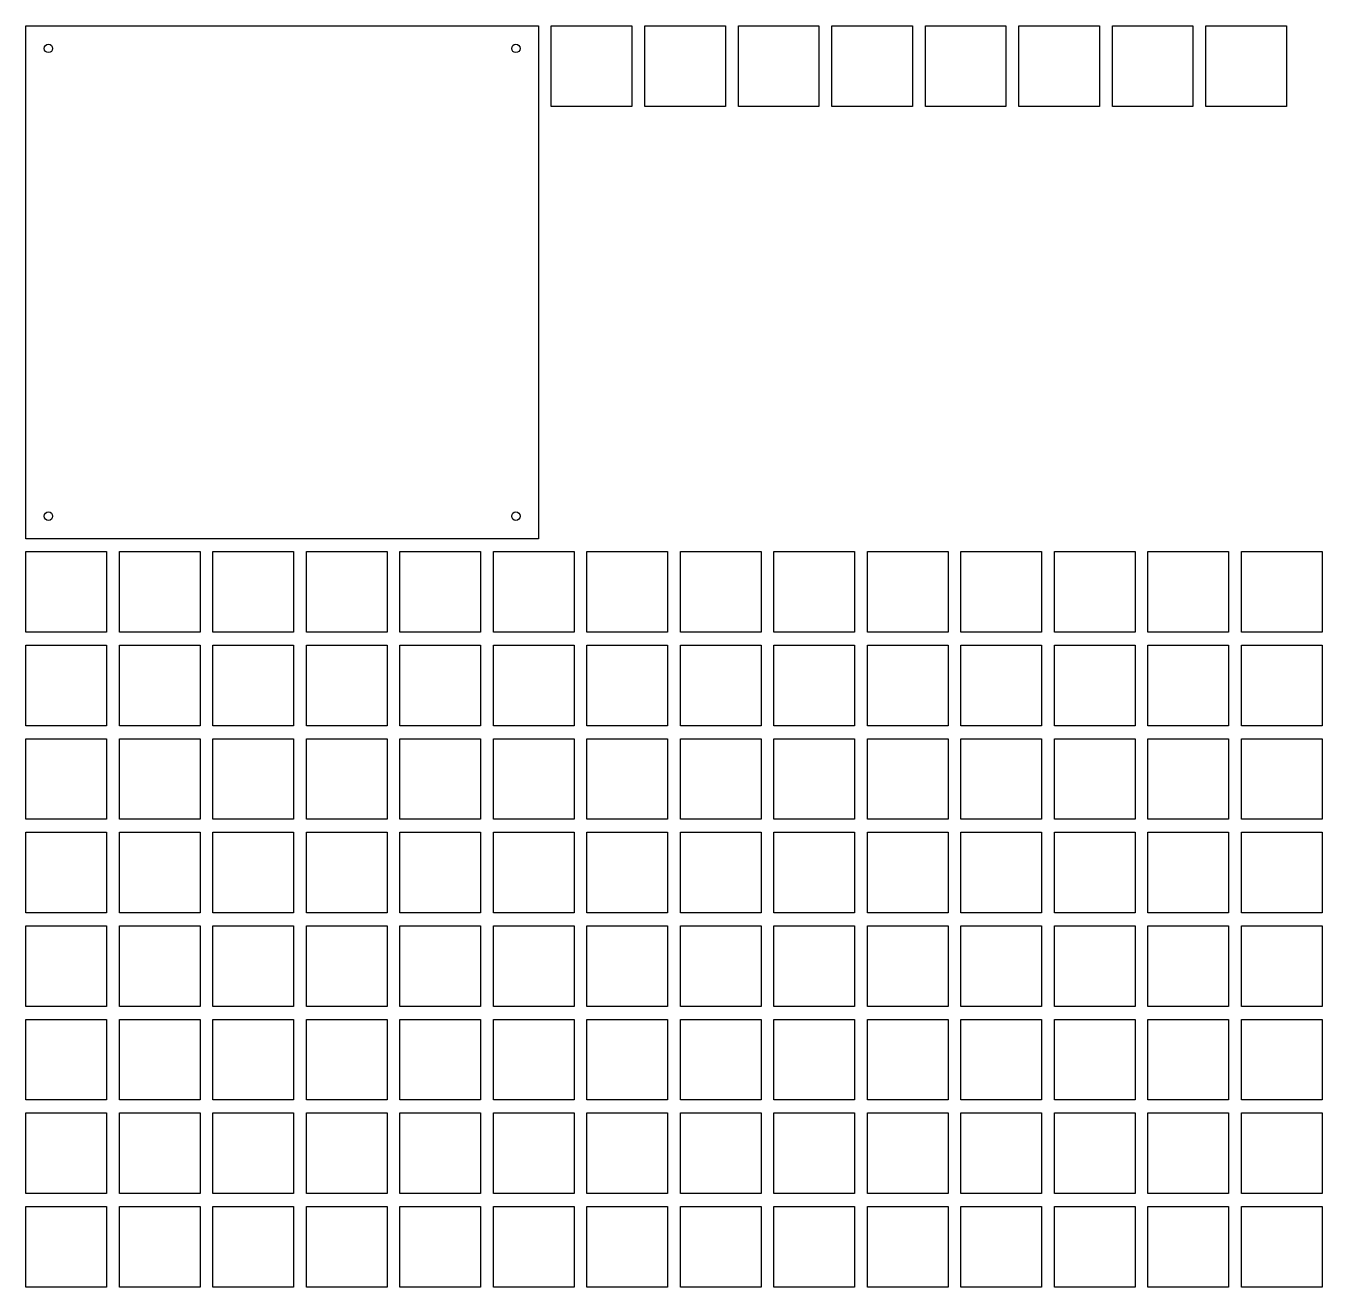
# Model space of a CAD drawing. Header units: metres. Extents: x 5 to 587, y 10 to 576.
import ezdxf

# ---------------------------------------------------------------- set-up
doc = ezdxf.new("R2010")
doc.units = ezdxf.units.M
doc.layers.add('CUT', color=1, linetype='Continuous')

msp = doc.modelspace()

# ---------------------------------------------------------------- linework, layer by layer
at = {"layer": 'CUT'}
for points in [[(4.9, 576.1), (235.1, 576.1), (235.1, 345.9), (4.9, 345.9)], [(240.9, 576.1), (277.1, 576.1), (277.1, 539.9), (240.9, 539.9)], [(282.9, 576.1), (319.1, 576.1), (319.1, 539.9), (282.9, 539.9)], [(324.9, 576.1), (361.1, 576.1), (361.1, 539.9), (324.9, 539.9)], [(366.9, 576.1), (403.1, 576.1), (403.1, 539.9), (366.9, 539.9)], [(408.9, 576.1), (445.1, 576.1), (445.1, 539.9), (408.9, 539.9)], [(450.9, 576.1), (487.1, 576.1), (487.1, 539.9), (450.9, 539.9)], [(492.9, 576.1), (529.1, 576.1), (529.1, 539.9), (492.9, 539.9)], [(534.9, 576.1), (571.1, 576.1), (571.1, 539.9), (534.9, 539.9)], [(4.9, 340.1), (41.1, 340.1), (41.1, 303.9), (4.9, 303.9)], [(46.9, 340.1), (83.1, 340.1), (83.1, 303.9), (46.9, 303.9)], [(88.9, 340.1), (125.1, 340.1), (125.1, 303.9), (88.9, 303.9)], [(130.9, 340.1), (167.1, 340.1), (167.1, 303.9), (130.9, 303.9)], [(172.9, 340.1), (209.1, 340.1), (209.1, 303.9), (172.9, 303.9)], [(214.9, 340.1), (251.1, 340.1), (251.1, 303.9), (214.9, 303.9)], [(256.9, 340.1), (293.1, 340.1), (293.1, 303.9), (256.9, 303.9)], [(298.9, 340.1), (335.1, 340.1), (335.1, 303.9), (298.9, 303.9)], [(340.9, 340.1), (377.1, 340.1), (377.1, 303.9), (340.9, 303.9)], [(382.9, 340.1), (419.1, 340.1), (419.1, 303.9), (382.9, 303.9)], [(424.9, 340.1), (461.1, 340.1), (461.1, 303.9), (424.9, 303.9)], [(466.9, 340.1), (503.1, 340.1), (503.1, 303.9), (466.9, 303.9)], [(508.9, 340.1), (545.1, 340.1), (545.1, 303.9), (508.9, 303.9)], [(550.9, 340.1), (587.1, 340.1), (587.1, 303.9), (550.9, 303.9)], [(4.9, 298.1), (41.1, 298.1), (41.1, 261.9), (4.9, 261.9)], [(46.9, 298.1), (83.1, 298.1), (83.1, 261.9), (46.9, 261.9)], [(88.9, 298.1), (125.1, 298.1), (125.1, 261.9), (88.9, 261.9)], [(130.9, 298.1), (167.1, 298.1), (167.1, 261.9), (130.9, 261.9)], [(172.9, 298.1), (209.1, 298.1), (209.1, 261.9), (172.9, 261.9)], [(214.9, 298.1), (251.1, 298.1), (251.1, 261.9), (214.9, 261.9)], [(256.9, 298.1), (293.1, 298.1), (293.1, 261.9), (256.9, 261.9)], [(298.9, 298.1), (335.1, 298.1), (335.1, 261.9), (298.9, 261.9)], [(340.9, 298.1), (377.1, 298.1), (377.1, 261.9), (340.9, 261.9)], [(382.9, 298.1), (419.1, 298.1), (419.1, 261.9), (382.9, 261.9)], [(424.9, 298.1), (461.1, 298.1), (461.1, 261.9), (424.9, 261.9)], [(466.9, 298.1), (503.1, 298.1), (503.1, 261.9), (466.9, 261.9)], [(508.9, 298.1), (545.1, 298.1), (545.1, 261.9), (508.9, 261.9)], [(550.9, 298.1), (587.1, 298.1), (587.1, 261.9), (550.9, 261.9)], [(4.9, 256.1), (41.1, 256.1), (41.1, 219.9), (4.9, 219.9)], [(46.9, 256.1), (83.1, 256.1), (83.1, 219.9), (46.9, 219.9)], [(88.9, 256.1), (125.1, 256.1), (125.1, 219.9), (88.9, 219.9)], [(130.9, 256.1), (167.1, 256.1), (167.1, 219.9), (130.9, 219.9)], [(172.9, 256.1), (209.1, 256.1), (209.1, 219.9), (172.9, 219.9)], [(214.9, 256.1), (251.1, 256.1), (251.1, 219.9), (214.9, 219.9)], [(256.9, 256.1), (293.1, 256.1), (293.1, 219.9), (256.9, 219.9)], [(298.9, 256.1), (335.1, 256.1), (335.1, 219.9), (298.9, 219.9)], [(340.9, 256.1), (377.1, 256.1), (377.1, 219.9), (340.9, 219.9)], [(382.9, 256.1), (419.1, 256.1), (419.1, 219.9), (382.9, 219.9)], [(424.9, 256.1), (461.1, 256.1), (461.1, 219.9), (424.9, 219.9)], [(466.9, 256.1), (503.1, 256.1), (503.1, 219.9), (466.9, 219.9)], [(508.9, 256.1), (545.1, 256.1), (545.1, 219.9), (508.9, 219.9)], [(550.9, 256.1), (587.1, 256.1), (587.1, 219.9), (550.9, 219.9)], [(4.9, 214.1), (41.1, 214.1), (41.1, 177.9), (4.9, 177.9)], [(46.9, 214.1), (83.1, 214.1), (83.1, 177.9), (46.9, 177.9)], [(88.9, 214.1), (125.1, 214.1), (125.1, 177.9), (88.9, 177.9)], [(130.9, 214.1), (167.1, 214.1), (167.1, 177.9), (130.9, 177.9)], [(172.9, 214.1), (209.1, 214.1), (209.1, 177.9), (172.9, 177.9)], [(214.9, 214.1), (251.1, 214.1), (251.1, 177.9), (214.9, 177.9)], [(256.9, 214.1), (293.1, 214.1), (293.1, 177.9), (256.9, 177.9)], [(298.9, 214.1), (335.1, 214.1), (335.1, 177.9), (298.9, 177.9)], [(340.9, 214.1), (377.1, 214.1), (377.1, 177.9), (340.9, 177.9)], [(382.9, 214.1), (419.1, 214.1), (419.1, 177.9), (382.9, 177.9)], [(424.9, 214.1), (461.1, 214.1), (461.1, 177.9), (424.9, 177.9)], [(466.9, 214.1), (503.1, 214.1), (503.1, 177.9), (466.9, 177.9)], [(508.9, 214.1), (545.1, 214.1), (545.1, 177.9), (508.9, 177.9)], [(550.9, 214.1), (587.1, 214.1), (587.1, 177.9), (550.9, 177.9)], [(4.9, 172.1), (41.1, 172.1), (41.1, 135.9), (4.9, 135.9)], [(46.9, 172.1), (83.1, 172.1), (83.1, 135.9), (46.9, 135.9)], [(88.9, 172.1), (125.1, 172.1), (125.1, 135.9), (88.9, 135.9)], [(130.9, 172.1), (167.1, 172.1), (167.1, 135.9), (130.9, 135.9)], [(172.9, 172.1), (209.1, 172.1), (209.1, 135.9), (172.9, 135.9)], [(214.9, 172.1), (251.1, 172.1), (251.1, 135.9), (214.9, 135.9)], [(256.9, 172.1), (293.1, 172.1), (293.1, 135.9), (256.9, 135.9)], [(298.9, 172.1), (335.1, 172.1), (335.1, 135.9), (298.9, 135.9)], [(340.9, 172.1), (377.1, 172.1), (377.1, 135.9), (340.9, 135.9)], [(382.9, 172.1), (419.1, 172.1), (419.1, 135.9), (382.9, 135.9)], [(424.9, 172.1), (461.1, 172.1), (461.1, 135.9), (424.9, 135.9)], [(466.9, 172.1), (503.1, 172.1), (503.1, 135.9), (466.9, 135.9)], [(508.9, 172.1), (545.1, 172.1), (545.1, 135.9), (508.9, 135.9)], [(550.9, 172.1), (587.1, 172.1), (587.1, 135.9), (550.9, 135.9)], [(4.9, 130.1), (41.1, 130.1), (41.1, 93.9), (4.9, 93.9)], [(46.9, 130.1), (83.1, 130.1), (83.1, 93.9), (46.9, 93.9)], [(88.9, 130.1), (125.1, 130.1), (125.1, 93.9), (88.9, 93.9)], [(130.9, 130.1), (167.1, 130.1), (167.1, 93.9), (130.9, 93.9)], [(172.9, 130.1), (209.1, 130.1), (209.1, 93.9), (172.9, 93.9)], [(214.9, 130.1), (251.1, 130.1), (251.1, 93.9), (214.9, 93.9)], [(256.9, 130.1), (293.1, 130.1), (293.1, 93.9), (256.9, 93.9)], [(298.9, 130.1), (335.1, 130.1), (335.1, 93.9), (298.9, 93.9)], [(340.9, 130.1), (377.1, 130.1), (377.1, 93.9), (340.9, 93.9)], [(382.9, 130.1), (419.1, 130.1), (419.1, 93.9), (382.9, 93.9)], [(424.9, 130.1), (461.1, 130.1), (461.1, 93.9), (424.9, 93.9)], [(466.9, 130.1), (503.1, 130.1), (503.1, 93.9), (466.9, 93.9)], [(508.9, 130.1), (545.1, 130.1), (545.1, 93.9), (508.9, 93.9)], [(550.9, 130.1), (587.1, 130.1), (587.1, 93.9), (550.9, 93.9)], [(4.9, 88.1), (41.1, 88.1), (41.1, 51.9), (4.9, 51.9)], [(46.9, 88.1), (83.1, 88.1), (83.1, 51.9), (46.9, 51.9)], [(88.9, 88.1), (125.1, 88.1), (125.1, 51.9), (88.9, 51.9)], [(130.9, 88.1), (167.1, 88.1), (167.1, 51.9), (130.9, 51.9)], [(172.9, 88.1), (209.1, 88.1), (209.1, 51.9), (172.9, 51.9)], [(214.9, 88.1), (251.1, 88.1), (251.1, 51.9), (214.9, 51.9)], [(256.9, 88.1), (293.1, 88.1), (293.1, 51.9), (256.9, 51.9)], [(298.9, 88.1), (335.1, 88.1), (335.1, 51.9), (298.9, 51.9)], [(340.9, 88.1), (377.1, 88.1), (377.1, 51.9), (340.9, 51.9)], [(382.9, 88.1), (419.1, 88.1), (419.1, 51.9), (382.9, 51.9)], [(424.9, 88.1), (461.1, 88.1), (461.1, 51.9), (424.9, 51.9)], [(466.9, 88.1), (503.1, 88.1), (503.1, 51.9), (466.9, 51.9)], [(508.9, 88.1), (545.1, 88.1), (545.1, 51.9), (508.9, 51.9)], [(550.9, 88.1), (587.1, 88.1), (587.1, 51.9), (550.9, 51.9)], [(4.9, 46.1), (41.1, 46.1), (41.1, 9.9), (4.9, 9.9)], [(46.9, 46.1), (83.1, 46.1), (83.1, 9.9), (46.9, 9.9)], [(88.9, 46.1), (125.1, 46.1), (125.1, 9.9), (88.9, 9.9)], [(130.9, 46.1), (167.1, 46.1), (167.1, 9.9), (130.9, 9.9)], [(172.9, 46.1), (209.1, 46.1), (209.1, 9.9), (172.9, 9.9)], [(214.9, 46.1), (251.1, 46.1), (251.1, 9.9), (214.9, 9.9)], [(256.9, 46.1), (293.1, 46.1), (293.1, 9.9), (256.9, 9.9)], [(298.9, 46.1), (335.1, 46.1), (335.1, 9.9), (298.9, 9.9)], [(340.9, 46.1), (377.1, 46.1), (377.1, 9.9), (340.9, 9.9)], [(382.9, 46.1), (419.1, 46.1), (419.1, 9.9), (382.9, 9.9)], [(424.9, 46.1), (461.1, 46.1), (461.1, 9.9), (424.9, 9.9)], [(466.9, 46.1), (503.1, 46.1), (503.1, 9.9), (466.9, 9.9)], [(508.9, 46.1), (545.1, 46.1), (545.1, 9.9), (508.9, 9.9)], [(550.9, 46.1), (587.1, 46.1), (587.1, 9.9), (550.9, 9.9)]]:
    msp.add_lwpolyline(points, close=True, dxfattribs=at)
for centre in [(15, 566), (225, 566), (15, 356), (225, 356)]:
    msp.add_circle(centre, 1.9, dxfattribs=at)

doc.saveas('drawing.dxf')
